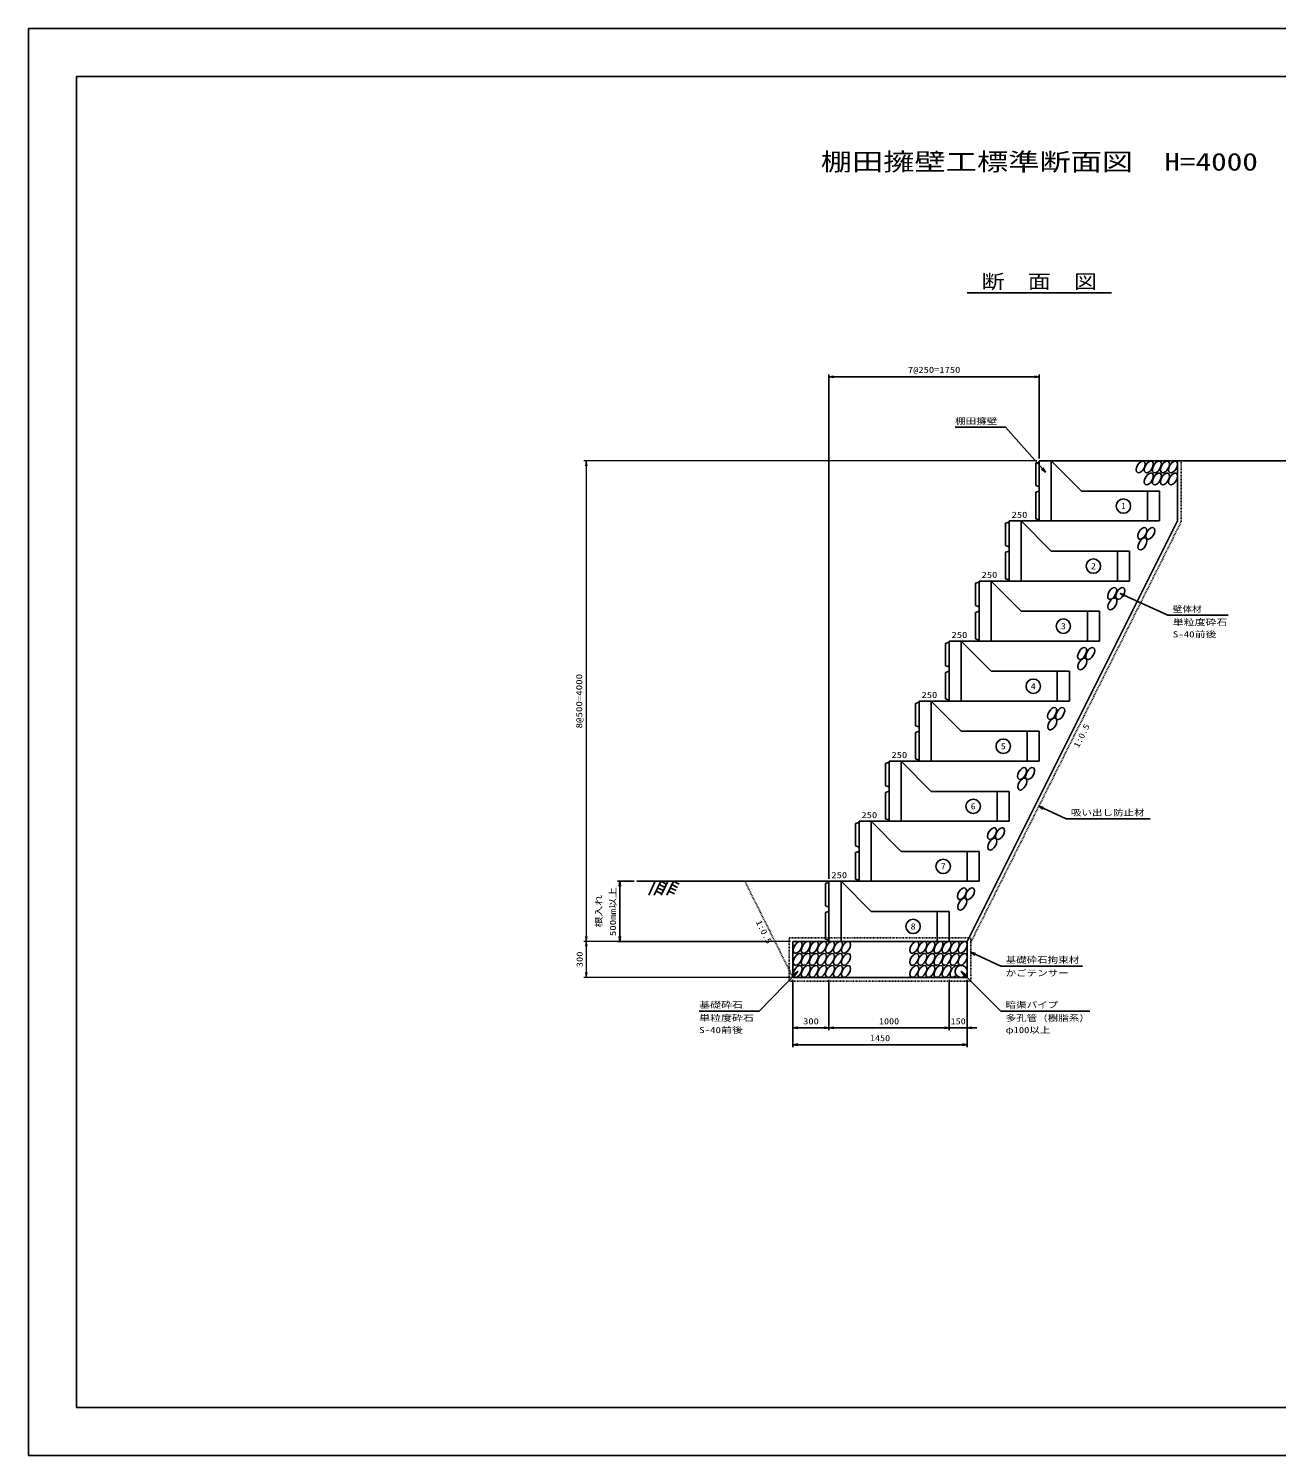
# Model space of a CAD drawing. Units: millimetres at full size; some dimension numbers follow another scale. Extents: x 0 to 16820, y 0 to 11880.
# Drawn here: x 0 to 10383, y 0 to 11880 of the extents above; entities that cross this region are included whole.
import ezdxf
from ezdxf.enums import TextEntityAlignment as Align

# ---------------------------------------------------------------- set-up
doc = ezdxf.new("R2010")
doc.units = ezdxf.units.MM
doc.linetypes.add('DASHED_SPACED', pattern=[12, 6, -6])
for name, color, linetype, lineweight in [('D-STR-DIM', 7, 'Continuous', 25), ('D-STR-STRn', 2, 'Continuous', 25), ('D-STR-TXT', 7, 'Continuous', 25), ('D-TTL', 2, 'Continuous', 25), ('D-TTL-TXT', 7, 'Continuous', 25)]:
    doc.layers.add(name, color=color, linetype=linetype, lineweight=lineweight)
doc.styles.add('ＭＳ ゴシック', font='')
doc.styles.get('ＭＳ ゴシック').set_extended_font_data('MS Gothic')

# ---------------------------------------------------------------- blocks, each defined once
blk = doc.blocks.new('open_arrow')
at = {"color": 0, "linetype": 'Continuous', "lineweight": -2}
blk.add_lwpolyline([(7.5, 1.25), (0, 0), (7.5, -1.25)], dxfattribs=at)
blk = doc.blocks.new('T-D')
at = {"color": 1, "linetype": 'Continuous', "lineweight": 25}
for p, q in [((0, -500), (0, 0)), ((0, 0), (100, 0)), ((100, -500), (100, 0)), ((350, -251), (100, 0)), ((0, -9), (-30, -19)), ((-30, -19), (-30, -204.5)), ((-30, -204.5), (0, -214.5)), ((0, -250.5), (-30, -260.5)), ((-30, -260.5), (-30, -481)), ((350, -251), (1000, -251)), ((900, -500), (900, -251)), ((1000, -500), (1000, -251)), ((-30, -481), (0, -491)), ((0, -500), (1000, -500))]:
    blk.add_line(p, q, dxfattribs=at)

msp = doc.modelspace()

# ---------------------------------------------------------------- linework, layer by layer
at = {"layer": 'D-STR-DIM'}
for p, q in [((6660, 4800), (6660, 9000)), ((6700, 8986.667), (6660, 8980)), ((6700, 8973.333), (6660, 8980)), ((6660, 8980), (6700, 8980)), ((6700, 8980), (8370, 8980)), ((8370, 8986.667), (8410, 8980)), ((8370, 8973.333), (8410, 8980)), ((8410, 8980), (8370, 8980)), ((8410, 8300), (8410, 9000)), ((5040, 4780), (4900, 4780)), ((4913.333, 4740), (4920, 4780)), ((4926.667, 4740), (4920, 4780)), ((4920, 4780), (4920, 4740)), ((4920, 4740), (4920, 4320)), ((6145, 4280), (4900, 4280)), ((4913.333, 4320), (4920, 4280)), ((4926.667, 4320), (4920, 4280)), ((4920, 4280), (4920, 4320)), ((6360, 3960), (6360, 3400)), ((6360, 3960), (6360, 3540)), ((6660, 3960), (6660, 3540)), ((6660, 3960), (6660, 3540)), ((7660, 3960), (7660, 3540)), ((7660, 3960), (7660, 3540)), ((7810, 3960), (7810, 3400)), ((7810, 3960), (7810, 3540)), ((6660, 3560), (6360, 3560)), ((6660, 3560), (7660, 3560)), ((7580, 3560), (7890, 3560)), ((6360, 3420), (7810, 3420))]:
    msp.add_line(p, q, dxfattribs=at)
at = {"layer": 'D-STR-DIM', "lineweight": 0}
for p, q in [((8390, 8280), (4620, 8280)), ((4640, 8280), (4640, 4280)), ((6340, 4280), (4620, 4280)), ((6340, 4280), (4620, 4280)), ((4640, 4280), (4640, 3980)), ((6340, 3980), (4620, 3980))]:
    msp.add_line(p, q, dxfattribs=at)
at = {"layer": 'D-STR-STRn', "color": 1}
for p, q in [((8410, 8280), (11410, 8280)), ((8160, 7780), (8410, 7780)), ((7910, 7280), (8160, 7280)), ((7660, 6780), (7910, 6780)), ((7410, 6280), (7660, 6280)), ((7160, 5780), (7410, 5780)), ((6910, 5280), (7160, 5280)), ((6660, 4780), (5060, 4780)), ((5215, 4780), (5159.92, 4664.793)), ((5260, 4780), (5204.92, 4664.793)), ((5247.06, 4752.934), (5295.897, 4729.585)), ((5260, 4780), (5308.837, 4756.651)), ((5320, 4780), (5264.92, 4664.793)), ((5365, 4780), (5309.92, 4664.793)), ((5352.06, 4752.934), (5400.897, 4729.585)), ((5365, 4780), (5413.837, 4756.651)), ((6660, 4780), (6910, 4780)), ((5221.18, 4698.803), (5270.017, 4675.454)), ((5234.12, 4725.868), (5282.957, 4702.52)), ((5326.18, 4698.803), (5375.017, 4675.454)), ((5339.12, 4725.868), (5387.957, 4702.52))]:
    msp.add_line(p, q, dxfattribs=at)
at = {"layer": 'D-STR-STRn', "color": 1, "linetype": 'DASHED_SPACED'}
msp.add_line((5960, 4780), (6360, 3980), dxfattribs=at)
at = {"layer": 'D-STR-STRn', "color": 1}
msp.add_lwpolyline([(7810, 4280), (9560, 7780), (9560, 8280)], dxfattribs=at)
at = {"layer": 'D-STR-STRn', "linetype": 'DASHED_SPACED'}
msp.add_lwpolyline([(7840, 4272.918), (9590, 7772.918), (9590, 8280)], dxfattribs=at)
msp.add_lwpolyline([(6330, 4310), (7840, 4310), (7840, 3950), (6330, 3950)], close=True, dxfattribs=at)
at = {"layer": 'D-STR-STRn', "color": 1}
msp.add_lwpolyline([(6360, 4280), (7810, 4280), (7810, 3980), (6360, 3980)], close=True, dxfattribs=at)
at = {"layer": 'D-STR-STRn'}
msp.add_circle((7760, 4030), 50, dxfattribs=at)
for centre in [(9253.933, 8230.019), (9320.933, 8230.019), (9387.933, 8230.019), (9454.933, 8230.019), (9521.933, 8230.019), (9320.933, 8130.019), (9387.933, 8130.019), (9454.933, 8130.019), (9521.933, 8130.019), (9266.606, 7677.112), (9333.606, 7677.112), (9268.605, 7589.595), (9016.606, 7177.112), (9018.605, 7089.595), (9083.606, 7177.112), (8766.606, 6677.112), (8833.606, 6677.112), (8768.605, 6589.595), (8516.606, 6177.112), (8583.606, 6177.112), (8518.605, 6089.595), (8266.606, 5677.112), (8333.606, 5677.112), (8268.605, 5589.595), (8016.606, 5177.112), (8083.606, 5177.112), (8018.605, 5089.595), (7766.606, 4677.112), (7768.605, 4589.595), (7833.606, 4677.112), (6400.239, 4230), (6467.239, 4230), (6534.239, 4230), (6601.239, 4230), (6668.239, 4230), (6735.239, 4230), (6802.239, 4230), (7370.239, 4230), (7437.239, 4230), (7504.239, 4230), (7571.239, 4230), (7638.239, 4230), (7705.239, 4230), (7772.239, 4230), (6400.239, 4130), (6467.239, 4130), (6534.239, 4130), (6601.239, 4130), (6668.239, 4130), (6735.239, 4130), (6802.239, 4130), (7370.239, 4130), (7437.239, 4130), (7504.239, 4130), (7571.239, 4130), (7638.239, 4130), (7705.239, 4130), (7772.239, 4130), (6400.239, 4030), (6467.239, 4030), (6534.239, 4030), (6601.239, 4030), (6668.239, 4030), (6735.239, 4030), (6802.239, 4030), (7370.239, 4030), (7437.239, 4030), (7504.239, 4030), (7571.239, 4030), (7638.239, 4030)]:
    msp.add_ellipse(centre, major_axis=(-27.222, -47.15), ratio=0.545455, dxfattribs=at)
msp.add_ellipse((7705.239, 4030), major_axis=(-27.222, -47.15), ratio=0.545455, start_param=2.97552158, end_param=7.504347313, dxfattribs=at)
at = {"layer": 'D-STR-TXT'}
for p, q in [((8130, 8560), (7710, 8560)), ((8460.316, 8187.075), (8130, 8560)), ((9083.606, 7177.112), (9480.441, 6994.782)), ((9980.441, 6994.782), (9480.441, 6994.782)), ((8405.791, 5404.5), (8633.084, 5300.068)), ((9333.084, 5300.068), (8633.084, 5300.068)), ((7840, 4189.189), (8090, 4074.324)), ((8770, 4074.324), (8090, 4074.324)), ((6400.239, 4030), (6080, 3700)), ((7760, 4030), (8090, 3700)), ((6080, 3700), (5580, 3700)), ((8830, 3700), (8090, 3700))]:
    msp.add_line(p, q, dxfattribs=at)
for centre in [(9110, 7904.5), (8860, 7404.5), (8610, 6904.5), (8360, 6404.5), (8110, 5904.5), (7860, 5404.5), (7610, 4904.5), (7360, 4404.5)]:
    msp.add_circle(centre, 60, dxfattribs=at)
at = {"layer": 'D-TTL'}
for points in [[(0, 0), (16820, 0), (16820, 11880), (0, 11880)], [(400, 400), (16420, 400), (16420, 11480), (400, 11480)]]:
    msp.add_lwpolyline(points, close=True, dxfattribs=at)
at = {"layer": 'D-TTL-TXT'}
msp.add_line((7810, 9680), (9010, 9680), dxfattribs=at)

# ---------------------------------------------------------------- block references
at = {"layer": 'D-STR-DIM', "lineweight": 0, "xscale": 5.33, "yscale": 5.33}
for p, rotation in [((4640, 8280), 270), ((4640, 4280), 90), ((4640, 4280), 270), ((4640, 3980), 90)]:
    msp.add_blockref('open_arrow', p, dxfattribs=dict(at, rotation=rotation))
at = {"layer": 'D-STR-DIM', "xscale": 5.33, "yscale": 5.33}
for p in [(6360, 3560), (6660, 3560), (7810, 3560), (6360, 3420)]:
    msp.add_blockref('open_arrow', p, dxfattribs=at)
at = {"layer": 'D-STR-DIM', "xscale": 5.33, "yscale": 5.33, "rotation": 180}
for p in [(6660, 3560), (7660, 3560), (7660, 3560), (7810, 3420)]:
    msp.add_blockref('open_arrow', p, dxfattribs=at)
at = {"layer": 'D-STR-STRn'}
for p in [(8410, 8280), (8160, 7780), (7910, 7280), (7660, 6780), (7410, 6280), (7160, 5780), (6910, 5280), (6660, 4780)]:
    msp.add_blockref('T-D', p, dxfattribs=at)
at = {"layer": 'D-STR-TXT', "xscale": 5.33, "yscale": 5.33}
for p, rotation in [((8460.316, 8187.075), 131.5), ((9083.606, 7177.112), 335.3), ((8405.791, 5404.5), 335.3), ((7840, 4189.189), 335.3), ((6400.239, 4030), 225.9), ((7760, 4030), 315)]:
    msp.add_blockref('open_arrow', p, dxfattribs=dict(at, rotation=rotation))

# ---------------------------------------------------------------- texts
at = {"layer": 'D-STR-DIM', "style": 'ＭＳ ゴシック'}
for s, width, p in [('7@250=1750', 1.25, (7535, 9038.731)), ('300', 1.25, (6510, 3615)), ('1000', 1.2, (7160, 3615)), ('150', 1.2, (7735, 3615)), ('1450', 1.2, (7085, 3475))]:
    msp.add_text(s, height=51.32, dxfattribs=dict(at, width=width)).set_placement(p, align=Align.MIDDLE_CENTER)
for s, width, p in [('8@500=4000', 1.3, (4581.269, 6280)), ('300', 1.25, (4585, 4130))]:
    msp.add_text(s, height=51.32, rotation=90, dxfattribs=dict(at, width=width)).set_placement(p, align=Align.MIDDLE_CENTER)
at = {"layer": 'D-STR-DIM', "style": 'ＭＳ ゴシック', "width": 1.3}
for s, p in [('根入れ', (4785.56, 4394.975)), ('500mm以上', (4902.582, 4323.376))]:
    msp.add_text(s, height=51.32, rotation=90, dxfattribs=at).set_placement(p, align=Align.BOTTOM_LEFT)
at = {"layer": 'D-STR-TXT', "style": 'ＭＳ ゴシック'}
for s, width, p in [('棚田擁壁', 1.25, (7710, 8570.667)), ('250', 1.25, (8180, 7790.667)), ('250', 1.25, (7930, 7290.667)), ('壁体材', 1.15, (9520.441, 7005.449)), ('単粒度砕石', 1.3, (9520.441, 6895.449)), ('250', 1.25, (7680, 6790.667)), ('S-40前後', 1.3, (9520.441, 6795.449)), ('250', 1.25, (7430, 6290.667)), ('250', 1.25, (7180, 5790.667)), ('250', 1.25, (6930, 5290.667)), ('吸い出し防止材', 1.25, (8673.084, 5310.735)), ('250', 1.25, (6680, 4790.667)), ('基礎砕石拘束材', 1.25, (8130, 4084.991)), ('かごテンサー', 1.25, (8130, 3974.991)), ('基礎砕石\u3000', 1.3, (5580, 3710.667)), ('暗渠パイプ', 1.25, (8130, 3710.667)), ('S-40前後', 1.3, (5580, 3500.667)), ('単粒度砕石', 1.3, (5580, 3600.667)), ('φ100以上', 1.25, (8130, 3500.667)), ('多孔管（樹脂系）', 1.25, (8130, 3600.667))]:
    msp.add_text(s, height=51.32, dxfattribs=dict(at, width=width)).set_placement(p, align=Align.BOTTOM_LEFT)
for s, width, p in [('1', 0.9, (9110, 7904.5)), ('2', 1.15, (8860, 7404.5)), ('3', 1.15, (8610, 6904.5)), ('4', 1.2, (8360, 6404.5)), ('5', 1.15, (8110, 5904.5)), ('6', 1.15, (7860, 5404.5)), ('7', 1.15, (7610, 4904.5)), ('8', 1.2, (7360, 4404.5))]:
    msp.add_text(s, height=51.32, dxfattribs=dict(at, width=width)).set_placement(p, align=Align.MIDDLE_CENTER)
at = {"layer": 'D-STR-TXT', "style": 'ＭＳ ゴシック', "width": 1.2}
for rotation, p in [(63.435, (8738.666, 6003.167)), (296.565, (6142.111, 4371.056))]:
    msp.add_text('1:0.5', height=51.32, rotation=rotation, dxfattribs=at).set_placement(p, align=Align.TOP_CENTER)
at = {"layer": 'D-TTL-TXT', "style": 'ＭＳ ゴシック'}
for s, height, width, p in [('棚田擁壁工標準断面図\u3000H=4000', 146.6, 1.3, (8410, 10653.333)), ('断\u3000面\u3000図', 117.3, 1.2, (8410, 9680))]:
    msp.add_text(s, height=height, dxfattribs=dict(at, width=width)).set_placement(p, align=Align.BOTTOM_CENTER)

doc.saveas('drawing.dxf')
